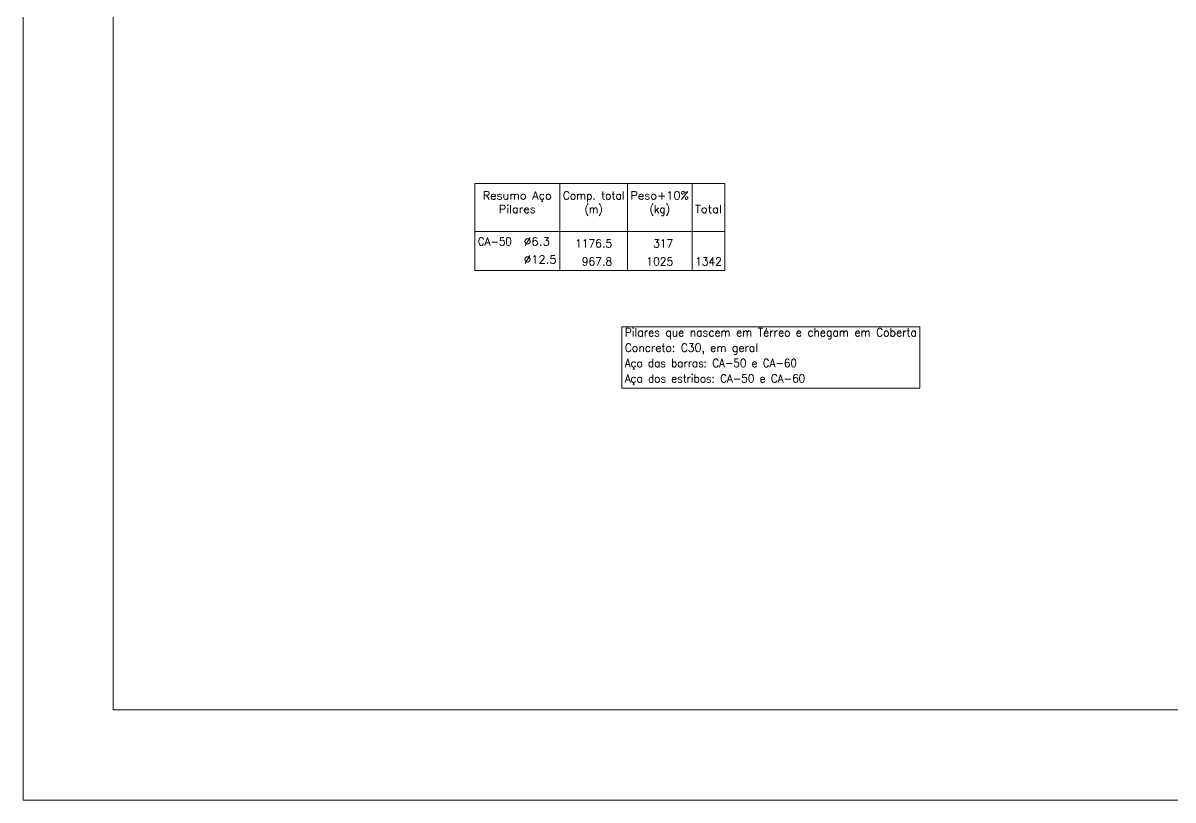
# Model space of a CAD drawing. Header units: millimetres. Extents: x 0 to 84, y 95.3 to 154.7.
# Drawn here: x 0 to 38.32, y 95.29 to 121.19 of the extents above; entities that cross this region are included whole.
import ezdxf
from ezdxf.enums import TextEntityAlignment as Align

# ---------------------------------------------------------------- set-up
doc = ezdxf.new("R2010")
doc.units = ezdxf.units.MM
for name, color, linetype, lineweight in [('CORTE_LINHAS_DA_TABELA_DE_QUANTITATIVOS_DO_QUADRO_DE_PILARES', 1, 'Continuous', 9), ('CORTE_TEXTOS_DA_TABELA_DE_QUANTITATIVOS_DO_QUADRO_DE_PILARES', 1, 'Continuous', 9), ('QUAD_BORDA', 1, 'Continuous', 20), ('QUAD_LIMITES', 2, 'Continuous', 0), ('TABELAS', 1, 'Continuous', 0), ('TEXTO_TABELAS', 1, 'Continuous', 0)]:
    doc.layers.add(name, color=color, linetype=linetype, lineweight=lineweight)
doc.styles.add('CYPETXT', font='', dxfattribs={"height": 0.2})
doc.styles.get('CYPETXT').set_extended_font_data('romans')

msp = doc.modelspace()

# ---------------------------------------------------------------- linework, layer by layer
at = {"layer": 'CORTE_TEXTOS_DA_TABELA_DE_QUANTITATIVOS_DO_QUADRO_DE_PILARES', "lineweight": 5}
for p, q in [((19.952, 111.065), (29.887, 111.065)), ((19.952, 111.065), (19.952, 109.016)), ((29.887, 111.065), (29.887, 109.016)), ((19.952, 109.016), (29.887, 109.016))]:
    msp.add_line(p, q, dxfattribs=at)
at = {"layer": 'QUAD_BORDA'}
msp.add_lwpolyline([(3, 98.289), (81, 98.289), (81, 151.689), (3, 151.689), (3, 98.289)], close=True, dxfattribs=at)
at = {"layer": 'QUAD_LIMITES'}
msp.add_lwpolyline([(0, 95.289), (84, 95.289), (84, 154.689), (0, 154.689), (0, 95.289)], close=True, dxfattribs=at)
at = {"layer": 'TABELAS'}
for p, q in [((17.886, 112.94), (17.886, 115.84)), ((20.142, 112.94), (20.142, 115.84)), ((22.294, 112.94), (22.294, 115.84)), ((15.054, 114.24), (23.39, 114.24))]:
    msp.add_line(p, q, dxfattribs=at)
msp.add_lwpolyline([(15.054, 112.94), (23.39, 112.94), (23.39, 115.84), (15.054, 115.84), (15.054, 112.94)], close=True, dxfattribs=at)

# ---------------------------------------------------------------- texts
at = {"layer": 'CORTE_LINHAS_DA_TABELA_DE_QUANTITATIVOS_DO_QUADRO_DE_PILARES', "style": 'CYPETXT'}
for s, width, p, p2 in [('Pilares que nascem em Térreo e chegam em Coberta', 0.813621, (20.053, 110.74), (29.79, 110.74)), ('Concreto: C30, em geral', 0.809018, (20.053, 110.228), (24.494, 110.228)), ('Aço das barras: CA-50 e CA-60', 0.776223, (20.053, 109.716), (25.79, 109.716)), ('Aço dos estribos: CA-50 e CA-60', 0.780962, (20.053, 109.203), (26.065, 109.203))]:
    msp.add_text(s, height=0.27333, dxfattribs=dict(at, width=width)).set_placement(p, p2, align=Align.FIT)
at = {"layer": 'TEXTO_TABELAS', "style": 'CYPETXT'}
for s, height, width, p, p2 in [('Resumo Aço', 0.2667, 0.895546, (15.32, 115.306), (17.62, 115.306)), ('Comp. total', 0.26667, 0.822839, (17.986, 115.306), (20.042, 115.306)), ('Peso+10%', 0.2667, 0.916489, (20.242, 115.306), (22.194, 115.306)), ('Pilares', 0.2667, 0.909451, (15.858, 114.853), (17.082, 114.853)), ('(m)', 0.2667, 0.805297, (18.714, 114.853), (19.314, 114.853)), ('(kg)', 0.2667, 0.827954, (20.876, 114.853), (21.56, 114.853)), ('Total', 0.2667, 0.935673, (22.394, 114.853), (23.29, 114.853)), ('CA-50', 0.2667, 0.813132, (15.154, 113.773), (16.29, 113.773)), ('%%c6.3', 0.2667, 0.940736, (16.69, 113.773), (17.562, 113.773)), ('1176.5', 0.2667, 0.870384, (18.398, 113.706), (19.63, 113.706)), ('317', 0.2667, 0.872274, (20.994, 113.706), (21.666, 113.706)), ('%%c12.5', 0.2667, 0.925884, (16.69, 113.173), (17.786, 113.173)), ('967.8', 0.2667, 0.869965, (18.622, 113.106), (19.63, 113.106)), ('1025', 0.2667, 0.872274, (20.77, 113.106), (21.666, 113.106)), ('1342', 0.2667, 0.872274, (22.394, 113.106), (23.29, 113.106))]:
    msp.add_text(s, height=height, dxfattribs=dict(at, width=width)).set_placement(p, p2, align=Align.FIT)

doc.saveas('drawing.dxf')
